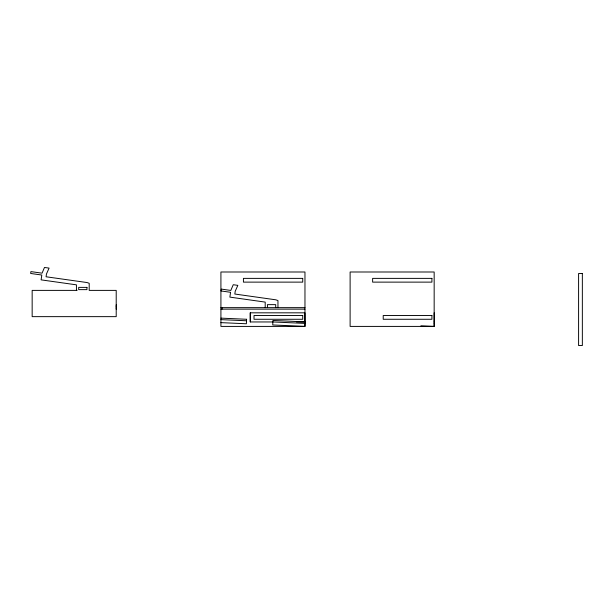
<?xml version="1.0" encoding="UTF-8"?>
<svg xmlns="http://www.w3.org/2000/svg" width="613" height="613" viewBox="0 0 613 613"><rect width="100%" height="100%" fill="white"/><g stroke="black" fill="none" stroke-linecap="round" stroke-linejoin="round"><path stroke-width="0.92" d="M304.967 323.396L305.036 321.902L272.938 320.461L272.731 324.959L304.967 326.407L304.967 271.996L220.918 271.996L220.918 326.407L304.967 326.407L305.036 323.403L272.869 321.955L250.273 321.955L250.273 312.822L304.967 312.822L304.967 321.955L296.47 321.955M434.165 321.955L434.165 312.822M116.209 309.144L116.278 306.148M434.234 323.403L434.165 326.407L350.115 326.407L350.115 271.996L434.165 271.996L434.165 326.407L420.893 325.809M220.918 318.132L246.587 319.273L246.518 320.775L220.918 319.634M116.209 306.14L116.278 304.638M246.587 319.273L246.38 323.771L220.918 322.63M434.165 323.396L434.234 321.902M77.131 290.386L32.16 290.386L32.16 316.645L116.209 316.645L116.209 290.386L89.199 290.386L89.199 283.29L87.046 282.547L46.067 276.769L46.458 274.003L49.078 268.103L44.488 267.46L42.059 273.176L30.911 271.605L30.65 273.467L41.799 275.038L41.117 279.865L76.441 284.838L76.441 290.386M220.918 307.642L304.967 307.642M220.918 309.144L304.967 309.144M277.957 307.642L277.957 300.554L275.804 299.811L234.825 294.033L235.216 291.267L237.836 285.367L233.246 284.716L230.817 290.439L221.324 289.098L221.063 290.96L230.557 292.294L229.875 297.121L265.199 302.102L265.199 307.642M275.704 307.642L275.704 304.638L267.444 304.638L267.444 307.642M250.273 312.822L250.273 321.955M222.044 307.642L222.044 309.144M582.35 273.498L578.595 273.498L578.595 345.54L582.35 345.54L582.35 273.498M302.722 278.379L243.43 278.379L243.43 282.126L302.722 282.126L302.722 278.379M431.912 278.379L372.627 278.379L372.627 282.126L431.912 282.126L431.912 278.379M86.946 287.382L78.686 287.382L78.686 289.635L86.946 289.635L86.946 287.382M302.722 315.519L254.02 315.519L254.02 319.273L302.722 319.273L302.722 315.519M431.912 315.519L383.217 315.519L383.217 319.273L431.912 319.273L431.912 315.519"/></g></svg>
